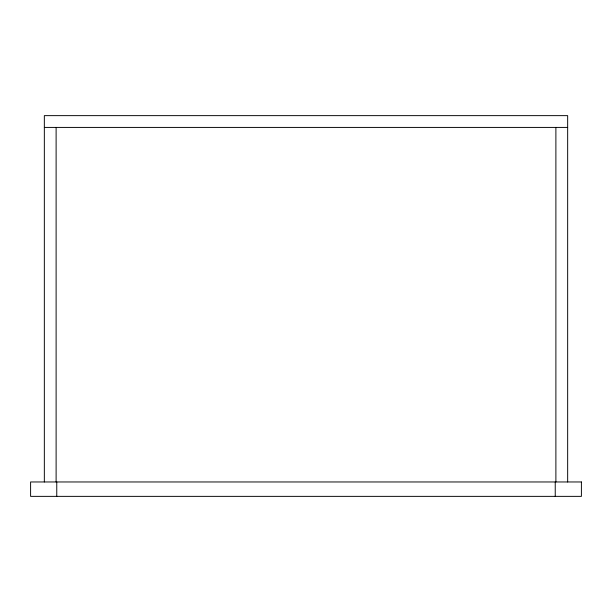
<?xml version="1.0" encoding="UTF-8"?>
<svg xmlns="http://www.w3.org/2000/svg" width="612" height="612" viewBox="0 0 612 612"><rect width="100%" height="100%" fill="white"/><g stroke="black" fill="none" stroke-linecap="round" stroke-linejoin="round"><path stroke-width="0.92" d="M44.339 127.418L567.661 127.418M567.661 481.965L567.661 115.637L44.339 115.637L44.339 481.965M555.887 127.418L555.887 481.965M555.237 481.965L555.237 496.363M56.763 481.965L56.763 496.363M56.113 127.418L56.113 481.965M581.4 481.965L30.6 481.965L30.6 496.363L581.4 496.363L581.4 481.965"/></g></svg>
